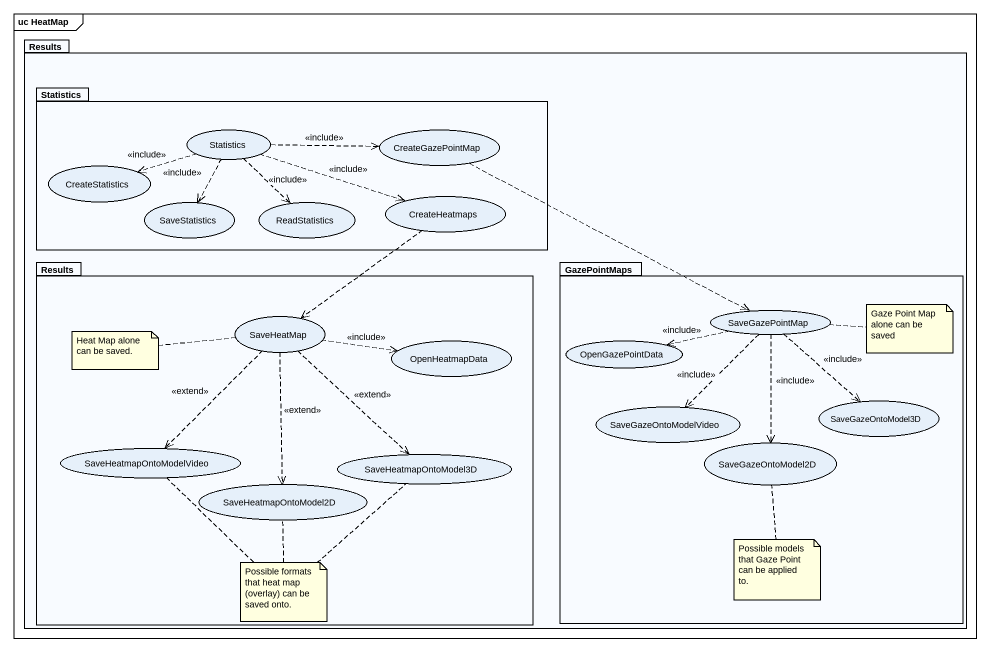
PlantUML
@startuml
mainframe uc HeatMap
package Results {
  package Statistics {
    usecase "Statistics" as Statistics_2
    usecase CreateGazePointMap
    usecase CreateStatistics
    usecase SaveStatistics
    usecase ReadStatistics
    usecase CreateHeatmaps
  }
  package "Results" as Results_2 {
    usecase SaveHeatMap
    usecase OpenHeatmapData
    usecase SaveHeatmapOntoModelVideo
    usecase SaveHeatmapOntoModel2D
    usecase SaveHeatmapOntoModel3D
  }
  package GazePointMaps {
    usecase SaveGazePointMap
    usecase OpenGazePointData
    usecase SaveGazeOntoModelVideo
    usecase SaveGazeOntoModel3D
    usecase SaveGazeOntoModel2D
  }
}
Statistics_2 .right.> CreateGazePointMap : <<include>>
Statistics_2 .left.> CreateStatistics : <<include>>
Statistics_2 ..> SaveStatistics : <<include>>
Statistics_2 ..> ReadStatistics : <<include>>
Statistics_2 .right.> CreateHeatmaps : <<include>>
CreateGazePointMap .right.> SaveGazePointMap
CreateHeatmaps ..> SaveHeatMap
SaveHeatMap .right.> OpenHeatmapData : <<include>>
SaveHeatMap ..> SaveHeatmapOntoModelVideo : <<extend>>
SaveHeatMap ..> SaveHeatmapOntoModel2D : <<extend>>
SaveHeatMap ..> SaveHeatmapOntoModel3D : <<extend>>
SaveGazePointMap .left.> OpenGazePointData : <<include>>
SaveGazePointMap ..> SaveGazeOntoModelVideo : <<include>>
SaveGazePointMap ..> SaveGazeOntoModel3D : <<include>>
SaveGazePointMap ..> SaveGazeOntoModel2D : <<include>>
note left of SaveHeatMap : Heat Map alone can be saved.
note right of SaveGazePointMap : Gaze Point Map alone can be saved
note as N3
  Possible formats that heat map (overlay) can be saved onto.
end note
N3 .. SaveHeatmapOntoModelVideo
N3 .. SaveHeatmapOntoModel3D
N3 .. SaveHeatmapOntoModel2D
note bottom of SaveGazeOntoModel2D : Possible models that Gaze Point can be applied to.
@enduml
